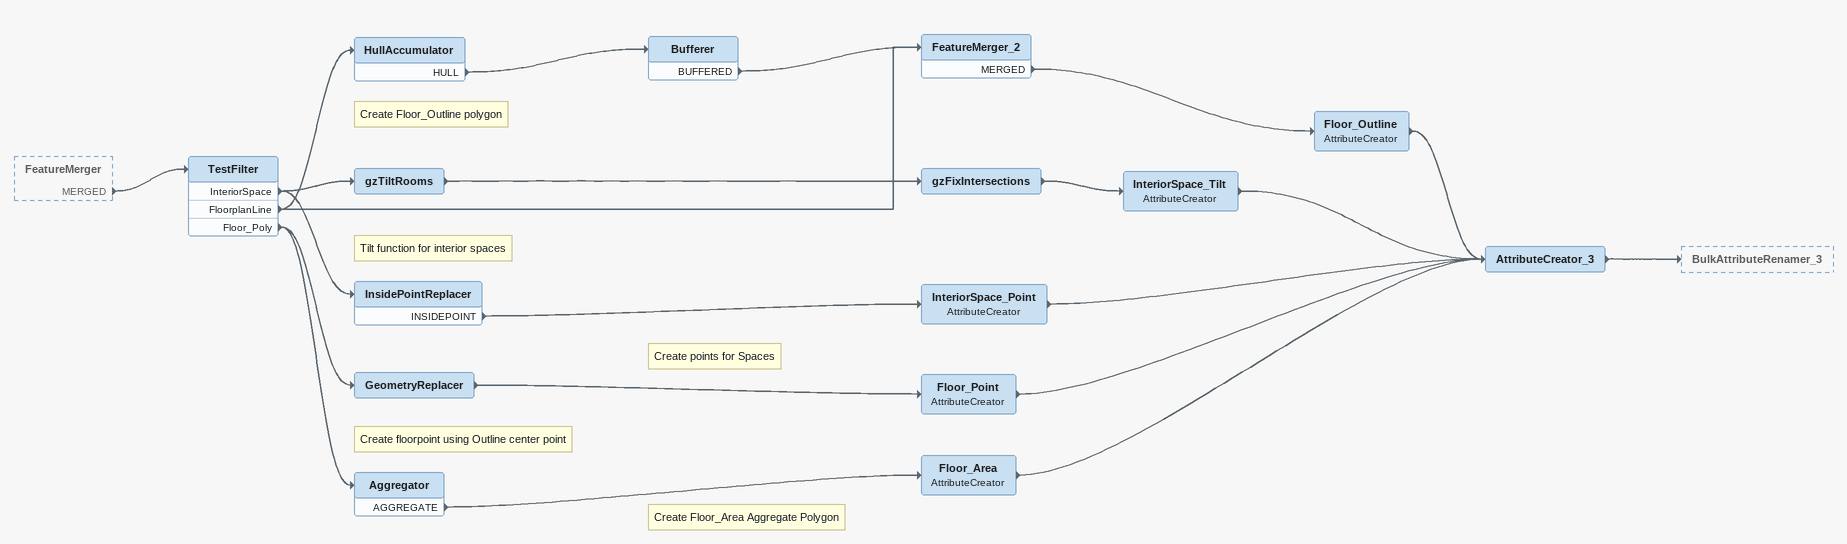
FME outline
FeatureMerger [outside]
    MERGED -> TestFilter
TestFilter
    InteriorSpace -> InsidePointReplacer
    InteriorSpace -> gzTiltRooms
    FloorplanLine -> HullAccumulator
    FloorplanLine -> FeatureMerger_2
    Floor_Poly -> Aggregator
    Floor_Poly -> GeometryReplacer
Note: Create Floor_Outline polygon
HullAccumulator
    HULL -> Bufferer
Bufferer
    BUFFERED -> FeatureMerger_2
FeatureMerger_2
    MERGED -> Floor_Outline
Floor_Outline: AttributeCreator
    -> AttributeCreator_3
gzTiltRooms
    -> gzFixIntersections
gzFixIntersections
    -> InteriorSpace_Tilt
InteriorSpace_Tilt: AttributeCreator
    -> AttributeCreator_3
Note: Tilt function for interior spaces
InsidePointReplacer
    INSIDEPOINT -> InteriorSpace_Point
InteriorSpace_Point: AttributeCreator
    -> AttributeCreator_3
Note: Create points for Spaces
GeometryReplacer
    -> Floor_Point
Floor_Point: AttributeCreator
    -> AttributeCreator_3
Note: Create floorpoint using Outline center point
Note: Create Floor_Area Aggregate Polygon
Aggregator
    AGGREGATE -> Floor_Area
Floor_Area: AttributeCreator
    -> AttributeCreator_3
AttributeCreator_3
    -> BulkAttributeRenamer_3
